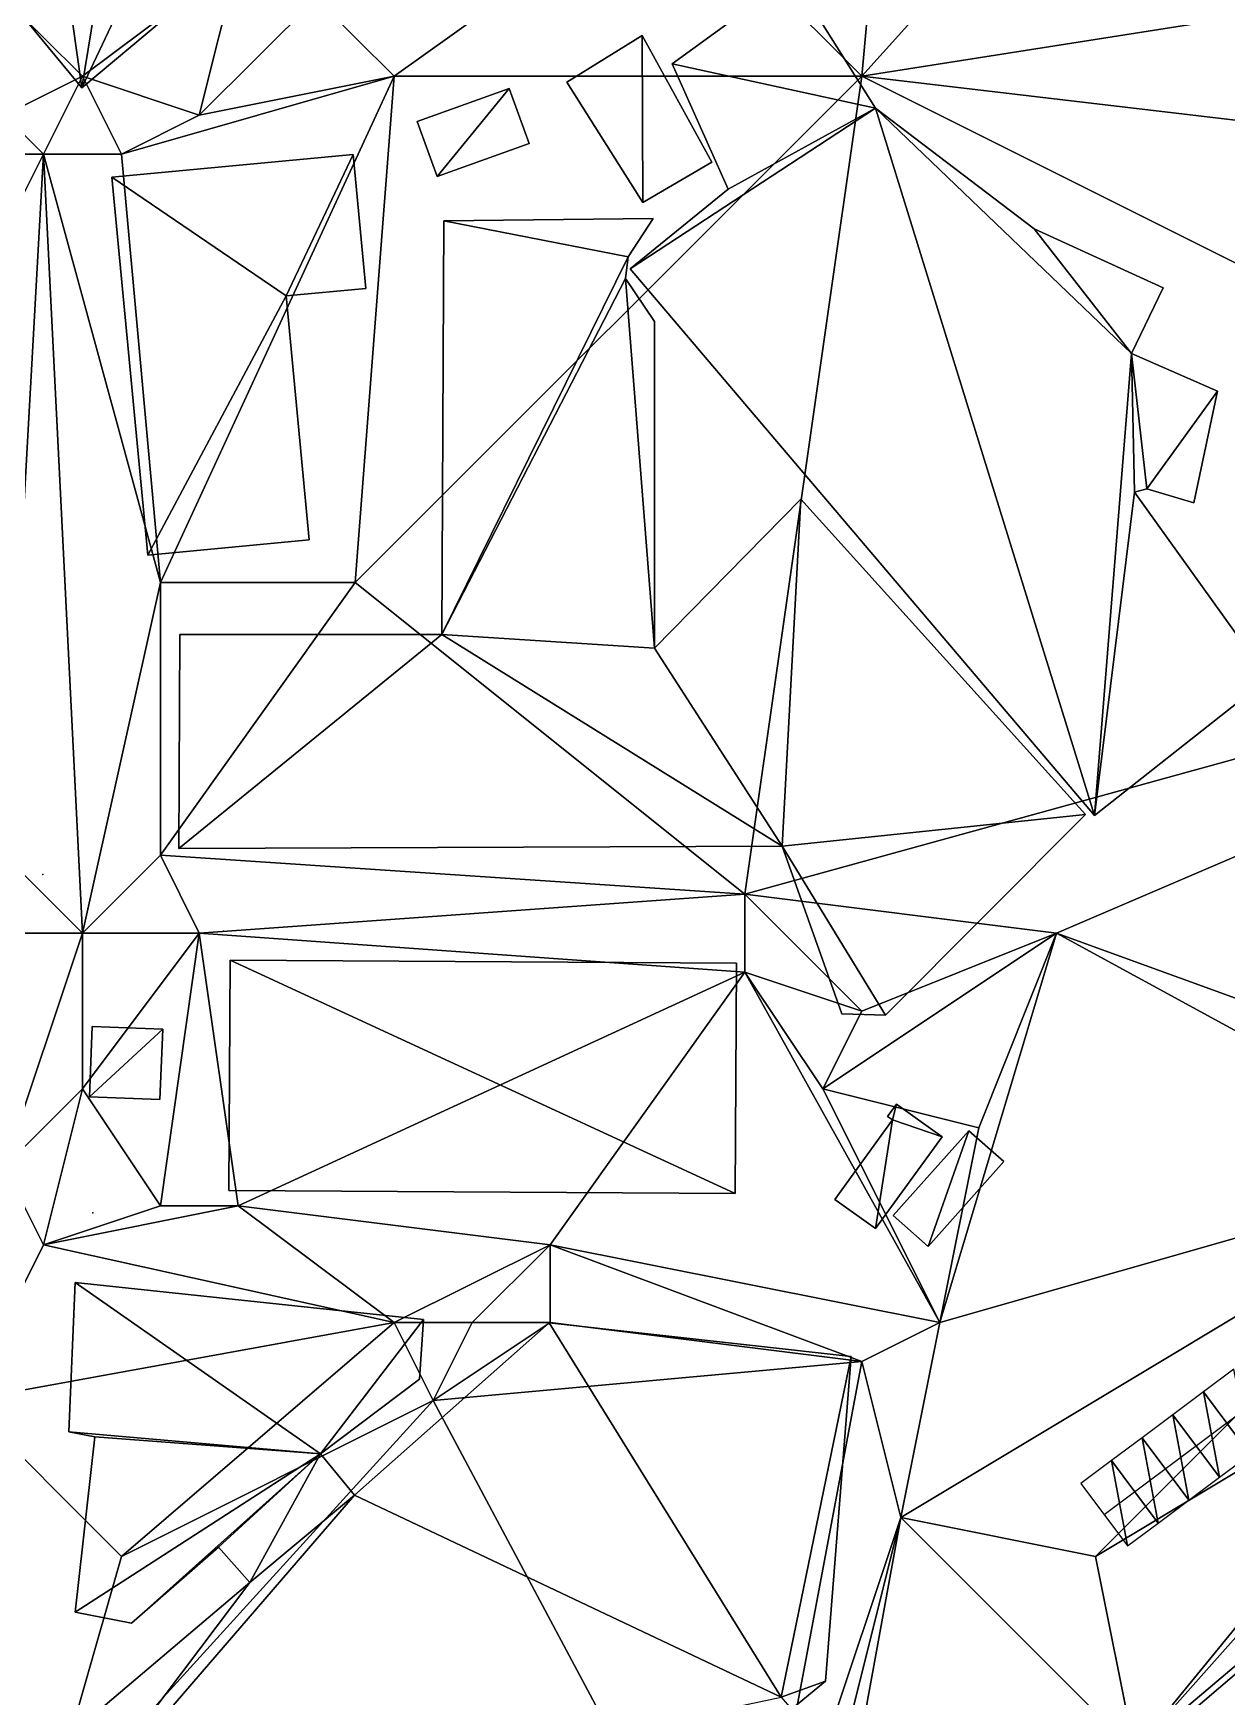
# Model space of a CAD drawing. Header units: metres. Extents: x -1103 to 901, y -902 to 905.
# Drawn here: x -570.5 to -509.3, y 724.8 to 810.2 of the extents above; entities that cross this region are included whole.
import ezdxf

# ---------------------------------------------------------------- set-up
doc = ezdxf.new("R2010")
doc.units = ezdxf.units.M
for name, color, linetype in [('OSM_BUILDING_FOOTPRINTS', 7, 'CONTINUOUS'), ('OSM_BUILDING_ROOFS', 1, 'CONTINUOUS'), ('OSM_BUILDING_WALLS', 8, 'CONTINUOUS'), ('OSM_ROAD_AXES', 2, 'CONTINUOUS'), ('OSM_ROAD_SURFACE', 9, 'CONTINUOUS'), ('OSM_TERRAIN', 3, 'CONTINUOUS'), ('OSM_TREES', 3, 'CONTINUOUS')]:
    doc.layers.add(name, color=color, linetype=linetype)

msp = doc.modelspace()

# ---------------------------------------------------------------- linework, layer by layer
at = {"layer": 'OSM_BUILDING_FOOTPRINTS'}
for points in [[(-598.502, 844.284, 8.596), (-570.58, 868.338, 8.596), (-559.272, 855.476, 8.596), (-573.144, 843.488, 8.596), (-563.903, 832.617, 8.596), (-550.407, 844.683, 8.596), (-539.739, 831.103, 8.596), (-568.037, 807.403, 8.596), (-598.502, 844.284, 8.596)], [(-531.548, 813.143, 6.995), (-527.304, 806.353, 6.995), (-519.157, 800.16, 6.995), (-512.535, 797.13, 6.995), (-514.16, 793.757, 6.995), (-509.75, 791.832, 6.995), (-510.966, 786.093, 6.995), (-513.375, 786.823, 6.995), (-514.006, 786.646, 6.995), (-507.141, 777.069, 6.995), (-516.061, 770.046, 6.995), (-539.883, 798.103, 6.995), (-534.853, 802.206, 6.995), (-537.727, 808.642, 6.995), (-531.548, 813.143, 6.995)], [(-543.133, 807.702, 7.05), (-539.275, 810.091, 7.05), (-535.704, 803.588, 7.05), (-539.242, 801.52, 7.05), (-543.133, 807.702, 7.05)], [(-550.826, 805.678, 7.104), (-546.095, 807.37, 7.104), (-545.067, 804.55, 7.104), (-549.798, 802.858, 7.104), (-550.826, 805.678, 7.104)], [(-556.353, 784.19, 7.336), (-564.643, 783.416, 7.336), (-566.49, 802.824, 7.336), (-554.098, 803.986, 7.336), (-553.446, 797.107, 7.336), (-557.547, 796.72, 7.336), (-556.353, 784.19, 7.336)], [(-549.455, 800.569, 7.003), (-538.7, 800.69, 7.003), (-539.982, 798.722, 7.003), (-540.126, 797.616, 7.003), (-538.645, 795.404, 7.003), (-538.645, 778.628, 7.003), (-531.128, 786.292, 7.003), (-516.515, 770.101, 7.003), (-526.784, 759.794, 7.003), (-529.027, 759.861, 7.003), (-532.078, 768.465, 7.003), (-563.051, 768.354, 7.003), (-562.996, 779.335, 7.003), (-549.555, 779.335, 7.003), (-549.455, 800.569, 7.003)], [(-560.487, 750.792, 7.729), (-560.409, 762.614, 7.729), (-534.422, 762.46, 7.729), (-534.499, 750.626, 7.729), (-560.487, 750.792, 7.729)], [(-567.495, 759.208, 8.252), (-563.88, 759.075, 8.252), (-564.024, 755.459, 8.252), (-567.628, 755.592, 8.252), (-567.495, 759.208, 8.252)], [(-529.381, 750.328, 7.767), (-526.43, 754.409, 7.767), (-526.684, 754.586, 7.767), (-526.22, 755.216, 7.767), (-523.876, 753.546, 7.767), (-527.292, 748.835, 7.767), (-529.381, 750.328, 7.767)], [(-526.397, 749.498, 7.822), (-522.506, 753.856, 7.822), (-520.704, 752.274, 7.822), (-524.595, 747.906, 7.822), (-526.397, 749.498, 7.822)], [(-531.426, 706.667, 8.583), (-481.308, 749.444, 8.583), (-463.909, 729.327, 8.583), (-514.115, 686.473, 8.583), (-516.801, 689.581, 8.583), (-517.918, 688.63, 8.583), (-531.105, 703.869, 8.583), (-529.9, 704.909, 8.583), (-531.426, 706.667, 8.583)]]:
    msp.add_polyline3d(points, close=True, dxfattribs=at)
msp.add_polyline3d([(-569.418, 722.16, 8.883), (-559.403, 730.665, 8.883), (-561.017, 732.478, 8.883), (-565.483, 728.563, 8.883), (-568.379, 729.138, 8.883), (-567.362, 738.14, 8.883), (-568.7, 738.395, 8.883), (-568.368, 746.059, 8.883), (-550.494, 744.157, 8.883), (-550.704, 741.093, 8.883), (-555.778, 737.267, 8.883), (-554.042, 735.144, 8.883), (-544.038, 743.991, 8.883), (-528.541, 742.255, 8.883), (-529.856, 725.589, 8.883), (-531.614, 724.162, 8.883)], dxfattribs=at)
at = {"layer": 'OSM_BUILDING_ROOFS'}
for points in [[(-573.144, 843.488, 45.796), (-598.502, 844.284, 45.796), (-568.037, 807.403, 45.796)], [(-568.037, 807.403, 45.796), (-539.739, 831.103, 45.796), (-550.407, 844.683, 45.796)], [(-568.037, 807.403, 45.796), (-550.407, 844.683, 45.796), (-563.903, 832.617, 45.796)], [(-568.037, 807.403, 45.796), (-563.903, 832.617, 45.796), (-573.144, 843.488, 45.796)], [(-527.304, 806.353, 40.995), (-531.548, 813.143, 40.995), (-537.727, 808.642, 40.995)], [(-539.275, 810.091, 17.05), (-543.133, 807.702, 17.05), (-539.242, 801.52, 17.05)], [(-539.275, 810.091, 17.05), (-539.242, 801.52, 17.05), (-535.704, 803.588, 17.05)], [(-527.304, 806.353, 40.995), (-537.727, 808.642, 40.995), (-534.853, 802.206, 40.995)], [(-546.095, 807.37, 17.104), (-550.826, 805.678, 17.104), (-549.798, 802.858, 17.104)], [(-546.095, 807.37, 17.104), (-549.798, 802.858, 17.104), (-545.067, 804.55, 17.104)], [(-527.304, 806.353, 40.995), (-534.853, 802.206, 40.995), (-539.883, 798.103, 40.995)], [(-527.304, 806.353, 40.995), (-539.883, 798.103, 40.995), (-516.061, 770.046, 40.995)], [(-514.16, 793.757, 40.995), (-519.157, 800.16, 40.995), (-527.304, 806.353, 40.995)], [(-514.16, 793.757, 40.995), (-527.304, 806.353, 40.995), (-516.061, 770.046, 40.995)], [(-557.547, 796.72, 12.536), (-554.098, 803.986, 12.536), (-566.49, 802.824, 12.536)], [(-557.547, 796.72, 12.536), (-553.446, 797.107, 12.536), (-554.098, 803.986, 12.536)], [(-557.547, 796.72, 12.536), (-566.49, 802.824, 12.536), (-564.643, 783.416, 12.536)], [(-539.982, 798.722, 12.203), (-549.455, 800.569, 12.203), (-549.555, 779.335, 12.203)], [(-539.982, 798.722, 12.203), (-538.7, 800.69, 12.203), (-549.455, 800.569, 12.203)], [(-514.16, 793.757, 40.995), (-512.535, 797.13, 40.995), (-519.157, 800.16, 40.995)], [(-549.555, 779.335, 12.203), (-540.126, 797.616, 12.203), (-539.982, 798.722, 12.203)], [(-549.555, 779.335, 12.203), (-538.645, 778.628, 12.203), (-540.126, 797.616, 12.203)], [(-538.645, 778.628, 12.203), (-538.645, 795.404, 12.203), (-540.126, 797.616, 12.203)], [(-564.643, 783.416, 12.536), (-556.353, 784.19, 12.536), (-557.547, 796.72, 12.536)], [(-514.16, 793.757, 40.995), (-516.061, 770.046, 40.995), (-514.006, 786.646, 40.995)], [(-513.375, 786.823, 40.995), (-509.75, 791.832, 40.995), (-514.16, 793.757, 40.995)], [(-514.16, 793.757, 40.995), (-514.006, 786.646, 40.995), (-513.375, 786.823, 40.995)], [(-513.375, 786.823, 40.995), (-510.966, 786.093, 40.995), (-509.75, 791.832, 40.995)], [(-532.078, 768.465, 12.203), (-531.128, 786.292, 12.203), (-538.645, 778.628, 12.203)], [(-532.078, 768.465, 12.203), (-516.515, 770.101, 12.203), (-531.128, 786.292, 12.203)], [(-516.061, 770.046, 40.995), (-507.141, 777.069, 40.995), (-514.006, 786.646, 40.995)], [(-549.555, 779.335, 12.203), (-562.996, 779.335, 12.203), (-563.051, 768.354, 12.203)], [(-549.555, 779.335, 12.203), (-563.051, 768.354, 12.203), (-532.078, 768.465, 12.203)], [(-549.555, 779.335, 12.203), (-532.078, 768.465, 12.203), (-538.645, 778.628, 12.203)], [(-532.078, 768.465, 12.203), (-526.784, 759.794, 12.203), (-516.515, 770.101, 12.203)], [(-532.078, 768.465, 12.203), (-529.027, 759.861, 12.203), (-526.784, 759.794, 12.203)], [(-560.409, 762.614, 12.929), (-560.487, 750.792, 12.929), (-534.499, 750.626, 12.929)], [(-560.409, 762.614, 12.929), (-534.499, 750.626, 12.929), (-534.422, 762.46, 12.929)], [(-563.88, 759.075, 13.452), (-567.495, 759.208, 13.452), (-567.628, 755.592, 13.452)], [(-563.88, 759.075, 13.452), (-567.628, 755.592, 13.452), (-564.024, 755.459, 13.452)], [(-526.43, 754.409, 17.767), (-526.22, 755.216, 17.767), (-526.684, 754.586, 17.767)], [(-526.43, 754.409, 17.767), (-523.876, 753.546, 17.767), (-526.22, 755.216, 17.767)], [(-526.43, 754.409, 17.767), (-529.381, 750.328, 17.767), (-527.292, 748.835, 17.767)], [(-526.43, 754.409, 17.767), (-527.292, 748.835, 17.767), (-523.876, 753.546, 17.767)], [(-522.506, 753.856, 17.822), (-526.397, 749.498, 17.822), (-524.595, 747.906, 17.822)], [(-522.506, 753.856, 17.822), (-524.595, 747.906, 17.822), (-520.704, 752.274, 17.822)], [(-481.308, 749.444, 36.183), (-531.426, 706.667, 36.183), (-529.9, 704.909, 36.183)], [(-529.9, 704.909, 36.183), (-463.909, 729.327, 36.183), (-481.308, 749.444, 36.183)], [(-555.778, 737.267, 20.483), (-568.368, 746.059, 20.483), (-568.7, 738.395, 20.483)], [(-555.778, 737.267, 20.483), (-550.494, 744.157, 20.483), (-568.368, 746.059, 20.483)], [(-555.778, 737.267, 20.483), (-550.704, 741.093, 20.483), (-550.494, 744.157, 20.483)], [(-532.144, 724.77, 20.483), (-544.038, 743.991, 20.483), (-554.042, 735.144, 20.483)], [(-532.144, 724.77, 20.483), (-528.541, 742.255, 20.483), (-544.038, 743.991, 20.483)], [(-532.144, 724.77, 20.483), (-529.856, 725.589, 20.483), (-528.541, 742.255, 20.483)], [(-555.778, 737.267, 20.483), (-568.7, 738.395, 20.483), (-567.362, 738.14, 20.483)], [(-555.778, 737.267, 20.483), (-567.362, 738.14, 20.483), (-568.379, 729.138, 20.483)], [(-555.778, 737.267, 20.483), (-568.379, 729.138, 20.483), (-565.483, 728.563, 20.483)], [(-555.778, 737.267, 20.483), (-565.483, 728.563, 20.483), (-561.017, 732.478, 20.483)], [(-555.778, 737.267, 20.483), (-561.017, 732.478, 20.483), (-559.403, 730.665, 20.483)], [(-554.042, 735.144, 20.483), (-555.778, 737.267, 20.483), (-559.403, 730.665, 20.483)], [(-569.871, 716.752, 20.483), (-532.144, 724.77, 20.483), (-554.042, 735.144, 20.483)], [(-554.042, 735.144, 20.483), (-559.403, 730.665, 20.483), (-569.871, 716.752, 20.483)], [(-559.403, 730.665, 20.483), (-569.418, 722.16, 20.483), (-569.871, 716.752, 20.483)], [(-529.9, 704.909, 36.183), (-514.115, 686.473, 36.183), (-463.909, 729.327, 36.183)], [(-532.144, 724.77, 20.483), (-531.614, 724.162, 20.483), (-529.856, 725.589, 20.483)]]:
    msp.add_3dface(points, dxfattribs=at)
at = {"layer": 'OSM_BUILDING_WALLS'}
for points in [[(-598.502, 844.284, 8.596), (-568.037, 807.403, 8.596), (-568.037, 807.403, 45.796)], [(-598.502, 844.284, 8.596), (-568.037, 807.403, 45.796), (-598.502, 844.284, 45.796)], [(-568.037, 807.403, 8.596), (-539.739, 831.103, 8.596), (-539.739, 831.103, 45.796)], [(-568.037, 807.403, 8.596), (-539.739, 831.103, 45.796), (-568.037, 807.403, 45.796)], [(-531.548, 813.143, 6.995), (-537.727, 808.642, 6.995), (-537.727, 808.642, 40.995)], [(-531.548, 813.143, 6.995), (-537.727, 808.642, 40.995), (-531.548, 813.143, 40.995)], [(-527.304, 806.353, 6.995), (-531.548, 813.143, 6.995), (-531.548, 813.143, 40.995)], [(-527.304, 806.353, 6.995), (-531.548, 813.143, 40.995), (-527.304, 806.353, 40.995)], [(-539.275, 810.091, 7.05), (-543.133, 807.702, 7.05), (-543.133, 807.702, 17.05)], [(-539.275, 810.091, 7.05), (-543.133, 807.702, 17.05), (-539.275, 810.091, 17.05)], [(-535.704, 803.588, 7.05), (-539.275, 810.091, 7.05), (-539.275, 810.091, 17.05)], [(-535.704, 803.588, 7.05), (-539.275, 810.091, 17.05), (-535.704, 803.588, 17.05)], [(-537.727, 808.642, 6.995), (-534.853, 802.206, 6.995), (-534.853, 802.206, 40.995)], [(-537.727, 808.642, 6.995), (-534.853, 802.206, 40.995), (-537.727, 808.642, 40.995)], [(-546.095, 807.37, 7.104), (-550.826, 805.678, 7.104), (-550.826, 805.678, 17.104)], [(-546.095, 807.37, 7.104), (-550.826, 805.678, 17.104), (-546.095, 807.37, 17.104)], [(-545.067, 804.55, 7.104), (-546.095, 807.37, 7.104), (-546.095, 807.37, 17.104)], [(-545.067, 804.55, 7.104), (-546.095, 807.37, 17.104), (-545.067, 804.55, 17.104)], [(-543.133, 807.702, 7.05), (-539.242, 801.52, 7.05), (-539.242, 801.52, 17.05)], [(-543.133, 807.702, 7.05), (-539.242, 801.52, 17.05), (-543.133, 807.702, 17.05)], [(-519.157, 800.16, 6.995), (-527.304, 806.353, 6.995), (-527.304, 806.353, 40.995)], [(-519.157, 800.16, 6.995), (-527.304, 806.353, 40.995), (-519.157, 800.16, 40.995)], [(-550.826, 805.678, 7.104), (-549.798, 802.858, 7.104), (-549.798, 802.858, 17.104)], [(-550.826, 805.678, 7.104), (-549.798, 802.858, 17.104), (-550.826, 805.678, 17.104)], [(-554.098, 803.986, 7.336), (-566.49, 802.824, 7.336), (-566.49, 802.824, 12.536)], [(-554.098, 803.986, 7.336), (-566.49, 802.824, 12.536), (-554.098, 803.986, 12.536)], [(-553.446, 797.107, 7.336), (-554.098, 803.986, 7.336), (-554.098, 803.986, 12.536)], [(-553.446, 797.107, 7.336), (-554.098, 803.986, 12.536), (-553.446, 797.107, 12.536)], [(-549.798, 802.858, 7.104), (-545.067, 804.55, 7.104), (-545.067, 804.55, 17.104)], [(-549.798, 802.858, 7.104), (-545.067, 804.55, 17.104), (-549.798, 802.858, 17.104)], [(-539.242, 801.52, 7.05), (-535.704, 803.588, 7.05), (-535.704, 803.588, 17.05)], [(-539.242, 801.52, 7.05), (-535.704, 803.588, 17.05), (-539.242, 801.52, 17.05)], [(-566.49, 802.824, 7.336), (-564.643, 783.416, 7.336), (-564.643, 783.416, 12.536)], [(-566.49, 802.824, 7.336), (-564.643, 783.416, 12.536), (-566.49, 802.824, 12.536)], [(-534.853, 802.206, 6.995), (-539.883, 798.103, 6.995), (-539.883, 798.103, 40.995)], [(-534.853, 802.206, 6.995), (-539.883, 798.103, 40.995), (-534.853, 802.206, 40.995)], [(-549.455, 800.569, 7.003), (-549.555, 779.335, 7.003), (-549.555, 779.335, 12.203)], [(-549.455, 800.569, 7.003), (-549.555, 779.335, 12.203), (-549.455, 800.569, 12.203)], [(-538.7, 800.69, 7.003), (-549.455, 800.569, 7.003), (-549.455, 800.569, 12.203)], [(-538.7, 800.69, 7.003), (-549.455, 800.569, 12.203), (-538.7, 800.69, 12.203)], [(-539.982, 798.722, 7.003), (-538.7, 800.69, 7.003), (-538.7, 800.69, 12.203)], [(-539.982, 798.722, 7.003), (-538.7, 800.69, 12.203), (-539.982, 798.722, 12.203)], [(-512.535, 797.13, 6.995), (-519.157, 800.16, 6.995), (-519.157, 800.16, 40.995)], [(-512.535, 797.13, 6.995), (-519.157, 800.16, 40.995), (-512.535, 797.13, 40.995)], [(-540.126, 797.616, 7.003), (-539.982, 798.722, 7.003), (-539.982, 798.722, 12.203)], [(-540.126, 797.616, 7.003), (-539.982, 798.722, 12.203), (-540.126, 797.616, 12.203)], [(-539.883, 798.103, 6.995), (-516.061, 770.046, 6.995), (-516.061, 770.046, 40.995)], [(-539.883, 798.103, 6.995), (-516.061, 770.046, 40.995), (-539.883, 798.103, 40.995)], [(-557.547, 796.72, 7.336), (-553.446, 797.107, 7.336), (-553.446, 797.107, 12.536)], [(-557.547, 796.72, 7.336), (-553.446, 797.107, 12.536), (-557.547, 796.72, 12.536)], [(-538.645, 795.404, 7.003), (-540.126, 797.616, 7.003), (-540.126, 797.616, 12.203)], [(-538.645, 795.404, 7.003), (-540.126, 797.616, 12.203), (-538.645, 795.404, 12.203)], [(-514.16, 793.757, 6.995), (-512.535, 797.13, 6.995), (-512.535, 797.13, 40.995)], [(-514.16, 793.757, 6.995), (-512.535, 797.13, 40.995), (-514.16, 793.757, 40.995)], [(-556.353, 784.19, 7.336), (-557.547, 796.72, 7.336), (-557.547, 796.72, 12.536)], [(-556.353, 784.19, 7.336), (-557.547, 796.72, 12.536), (-556.353, 784.19, 12.536)], [(-538.645, 778.628, 7.003), (-538.645, 795.404, 7.003), (-538.645, 795.404, 12.203)], [(-538.645, 778.628, 7.003), (-538.645, 795.404, 12.203), (-538.645, 778.628, 12.203)], [(-509.75, 791.832, 6.995), (-514.16, 793.757, 6.995), (-514.16, 793.757, 40.995)], [(-509.75, 791.832, 6.995), (-514.16, 793.757, 40.995), (-509.75, 791.832, 40.995)], [(-510.966, 786.093, 6.995), (-509.75, 791.832, 6.995), (-509.75, 791.832, 40.995)], [(-510.966, 786.093, 6.995), (-509.75, 791.832, 40.995), (-510.966, 786.093, 40.995)], [(-514.006, 786.646, 6.995), (-513.375, 786.823, 6.995), (-513.375, 786.823, 40.995)], [(-514.006, 786.646, 6.995), (-513.375, 786.823, 40.995), (-514.006, 786.646, 40.995)], [(-513.375, 786.823, 6.995), (-510.966, 786.093, 6.995), (-510.966, 786.093, 40.995)], [(-513.375, 786.823, 6.995), (-510.966, 786.093, 40.995), (-513.375, 786.823, 40.995)], [(-531.128, 786.292, 7.003), (-538.645, 778.628, 7.003), (-538.645, 778.628, 12.203)], [(-531.128, 786.292, 7.003), (-538.645, 778.628, 12.203), (-531.128, 786.292, 12.203)], [(-516.515, 770.101, 7.003), (-531.128, 786.292, 7.003), (-531.128, 786.292, 12.203)], [(-516.515, 770.101, 7.003), (-531.128, 786.292, 12.203), (-516.515, 770.101, 12.203)], [(-507.141, 777.069, 6.995), (-514.006, 786.646, 6.995), (-514.006, 786.646, 40.995)], [(-507.141, 777.069, 6.995), (-514.006, 786.646, 40.995), (-507.141, 777.069, 40.995)], [(-564.643, 783.416, 7.336), (-556.353, 784.19, 7.336), (-556.353, 784.19, 12.536)], [(-564.643, 783.416, 7.336), (-556.353, 784.19, 12.536), (-564.643, 783.416, 12.536)], [(-562.996, 779.335, 7.003), (-563.051, 768.354, 7.003), (-563.051, 768.354, 12.203)], [(-562.996, 779.335, 7.003), (-563.051, 768.354, 12.203), (-562.996, 779.335, 12.203)], [(-549.555, 779.335, 7.003), (-562.996, 779.335, 7.003), (-562.996, 779.335, 12.203)], [(-549.555, 779.335, 7.003), (-562.996, 779.335, 12.203), (-549.555, 779.335, 12.203)], [(-516.061, 770.046, 6.995), (-507.141, 777.069, 6.995), (-507.141, 777.069, 40.995)], [(-516.061, 770.046, 6.995), (-507.141, 777.069, 40.995), (-516.061, 770.046, 40.995)], [(-526.784, 759.794, 7.003), (-516.515, 770.101, 7.003), (-516.515, 770.101, 12.203)], [(-526.784, 759.794, 7.003), (-516.515, 770.101, 12.203), (-526.784, 759.794, 12.203)], [(-563.051, 768.354, 7.003), (-532.078, 768.465, 7.003), (-532.078, 768.465, 12.203)], [(-563.051, 768.354, 7.003), (-532.078, 768.465, 12.203), (-563.051, 768.354, 12.203)], [(-532.078, 768.465, 7.003), (-529.027, 759.861, 7.003), (-529.027, 759.861, 12.203)], [(-532.078, 768.465, 7.003), (-529.027, 759.861, 12.203), (-532.078, 768.465, 12.203)], [(-560.409, 762.614, 7.729), (-560.487, 750.792, 7.729), (-560.487, 750.792, 12.929)], [(-560.409, 762.614, 7.729), (-560.487, 750.792, 12.929), (-560.409, 762.614, 12.929)], [(-534.422, 762.46, 7.729), (-560.409, 762.614, 7.729), (-560.409, 762.614, 12.929)], [(-534.422, 762.46, 7.729), (-560.409, 762.614, 12.929), (-534.422, 762.46, 12.929)], [(-534.499, 750.626, 7.729), (-534.422, 762.46, 7.729), (-534.422, 762.46, 12.929)], [(-534.499, 750.626, 7.729), (-534.422, 762.46, 12.929), (-534.499, 750.626, 12.929)], [(-529.027, 759.861, 7.003), (-526.784, 759.794, 7.003), (-526.784, 759.794, 12.203)], [(-529.027, 759.861, 7.003), (-526.784, 759.794, 12.203), (-529.027, 759.861, 12.203)], [(-567.495, 759.208, 8.252), (-567.628, 755.592, 8.252), (-567.628, 755.592, 13.452)], [(-567.495, 759.208, 8.252), (-567.628, 755.592, 13.452), (-567.495, 759.208, 13.452)], [(-563.88, 759.075, 8.252), (-567.495, 759.208, 8.252), (-567.495, 759.208, 13.452)], [(-563.88, 759.075, 8.252), (-567.495, 759.208, 13.452), (-563.88, 759.075, 13.452)], [(-564.024, 755.459, 8.252), (-563.88, 759.075, 8.252), (-563.88, 759.075, 13.452)], [(-564.024, 755.459, 8.252), (-563.88, 759.075, 13.452), (-564.024, 755.459, 13.452)], [(-567.628, 755.592, 8.252), (-564.024, 755.459, 8.252), (-564.024, 755.459, 13.452)], [(-567.628, 755.592, 8.252), (-564.024, 755.459, 13.452), (-567.628, 755.592, 13.452)], [(-526.22, 755.216, 7.767), (-526.684, 754.586, 7.767), (-526.684, 754.586, 17.767)], [(-526.22, 755.216, 7.767), (-526.684, 754.586, 17.767), (-526.22, 755.216, 17.767)], [(-523.876, 753.546, 7.767), (-526.22, 755.216, 7.767), (-526.22, 755.216, 17.767)], [(-523.876, 753.546, 7.767), (-526.22, 755.216, 17.767), (-523.876, 753.546, 17.767)], [(-526.43, 754.409, 7.767), (-529.381, 750.328, 7.767), (-529.381, 750.328, 17.767)], [(-526.43, 754.409, 7.767), (-529.381, 750.328, 17.767), (-526.43, 754.409, 17.767)], [(-526.684, 754.586, 7.767), (-526.43, 754.409, 7.767), (-526.43, 754.409, 17.767)], [(-526.684, 754.586, 7.767), (-526.43, 754.409, 17.767), (-526.684, 754.586, 17.767)], [(-527.292, 748.835, 7.767), (-523.876, 753.546, 7.767), (-523.876, 753.546, 17.767)], [(-527.292, 748.835, 7.767), (-523.876, 753.546, 17.767), (-527.292, 748.835, 17.767)], [(-522.506, 753.856, 7.822), (-526.397, 749.498, 7.822), (-526.397, 749.498, 17.822)], [(-522.506, 753.856, 7.822), (-526.397, 749.498, 17.822), (-522.506, 753.856, 17.822)], [(-520.704, 752.274, 7.822), (-522.506, 753.856, 7.822), (-522.506, 753.856, 17.822)], [(-520.704, 752.274, 7.822), (-522.506, 753.856, 17.822), (-520.704, 752.274, 17.822)], [(-524.595, 747.906, 7.822), (-520.704, 752.274, 7.822), (-520.704, 752.274, 17.822)], [(-524.595, 747.906, 7.822), (-520.704, 752.274, 17.822), (-524.595, 747.906, 17.822)], [(-560.487, 750.792, 7.729), (-534.499, 750.626, 7.729), (-534.499, 750.626, 12.929)], [(-560.487, 750.792, 7.729), (-534.499, 750.626, 12.929), (-560.487, 750.792, 12.929)], [(-529.381, 750.328, 7.767), (-527.292, 748.835, 7.767), (-527.292, 748.835, 17.767)], [(-529.381, 750.328, 7.767), (-527.292, 748.835, 17.767), (-529.381, 750.328, 17.767)], [(-481.308, 749.444, 8.583), (-531.426, 706.667, 8.583), (-531.426, 706.667, 36.183)], [(-481.308, 749.444, 8.583), (-531.426, 706.667, 36.183), (-481.308, 749.444, 36.183)], [(-526.397, 749.498, 7.822), (-524.595, 747.906, 7.822), (-524.595, 747.906, 17.822)], [(-526.397, 749.498, 7.822), (-524.595, 747.906, 17.822), (-526.397, 749.498, 17.822)], [(-568.368, 746.059, 8.883), (-568.7, 738.395, 8.883), (-568.7, 738.395, 20.483)], [(-568.368, 746.059, 8.883), (-568.7, 738.395, 20.483), (-568.368, 746.059, 20.483)], [(-550.494, 744.157, 8.883), (-568.368, 746.059, 8.883), (-568.368, 746.059, 20.483)], [(-550.494, 744.157, 8.883), (-568.368, 746.059, 20.483), (-550.494, 744.157, 20.483)], [(-544.038, 743.991, 8.883), (-554.042, 735.144, 8.883), (-554.042, 735.144, 20.483)], [(-544.038, 743.991, 8.883), (-554.042, 735.144, 20.483), (-544.038, 743.991, 20.483)], [(-550.704, 741.093, 8.883), (-550.494, 744.157, 8.883), (-550.494, 744.157, 20.483)], [(-550.704, 741.093, 8.883), (-550.494, 744.157, 20.483), (-550.704, 741.093, 20.483)], [(-528.541, 742.255, 8.883), (-544.038, 743.991, 8.883), (-544.038, 743.991, 20.483)], [(-528.541, 742.255, 8.883), (-544.038, 743.991, 20.483), (-528.541, 742.255, 20.483)], [(-529.856, 725.589, 8.883), (-528.541, 742.255, 8.883), (-528.541, 742.255, 20.483)], [(-529.856, 725.589, 8.883), (-528.541, 742.255, 20.483), (-529.856, 725.589, 20.483)], [(-555.778, 737.267, 8.883), (-550.704, 741.093, 8.883), (-550.704, 741.093, 20.483)], [(-555.778, 737.267, 8.883), (-550.704, 741.093, 20.483), (-555.778, 737.267, 20.483)], [(-568.7, 738.395, 8.883), (-567.362, 738.14, 8.883), (-567.362, 738.14, 20.483)], [(-568.7, 738.395, 8.883), (-567.362, 738.14, 20.483), (-568.7, 738.395, 20.483)], [(-567.362, 738.14, 8.883), (-568.379, 729.138, 8.883), (-568.379, 729.138, 20.483)], [(-567.362, 738.14, 8.883), (-568.379, 729.138, 20.483), (-567.362, 738.14, 20.483)], [(-554.042, 735.144, 8.883), (-555.778, 737.267, 8.883), (-555.778, 737.267, 20.483)], [(-554.042, 735.144, 8.883), (-555.778, 737.267, 20.483), (-554.042, 735.144, 20.483)], [(-565.483, 728.563, 8.883), (-561.017, 732.478, 8.883), (-561.017, 732.478, 20.483)], [(-565.483, 728.563, 8.883), (-561.017, 732.478, 20.483), (-565.483, 728.563, 20.483)], [(-561.017, 732.478, 8.883), (-559.403, 730.665, 8.883), (-559.403, 730.665, 20.483)], [(-561.017, 732.478, 8.883), (-559.403, 730.665, 20.483), (-561.017, 732.478, 20.483)], [(-559.403, 730.665, 8.883), (-569.418, 722.16, 8.883), (-569.418, 722.16, 20.483)], [(-559.403, 730.665, 8.883), (-569.418, 722.16, 20.483), (-559.403, 730.665, 20.483)], [(-568.379, 729.138, 8.883), (-565.483, 728.563, 8.883), (-565.483, 728.563, 20.483)], [(-568.379, 729.138, 8.883), (-565.483, 728.563, 20.483), (-568.379, 729.138, 20.483)], [(-514.115, 686.473, 8.583), (-463.909, 729.327, 8.583), (-463.909, 729.327, 36.183)], [(-514.115, 686.473, 8.583), (-463.909, 729.327, 36.183), (-514.115, 686.473, 36.183)], [(-531.614, 724.162, 8.883), (-529.856, 725.589, 8.883), (-529.856, 725.589, 20.483)], [(-531.614, 724.162, 8.883), (-529.856, 725.589, 20.483), (-531.614, 724.162, 20.483)]]:
    msp.add_3dface(points, dxfattribs=at)
at = {"layer": 'OSM_ROAD_AXES'}
msp.add_polyline3d([(-462.096, 775.255, 8.452), (-469.602, 768.974, 8.876), (-479.429, 761.166, 9.446), (-515.553, 734.138, 10.601)], dxfattribs=at)
at = {"layer": 'OSM_ROAD_SURFACE'}
for points in [[(-508.898, 741.615, 10.375), (-510.468, 740.44, 10.428), (-508.072, 737.237, 10.486)], [(-510.468, 740.44, 10.428), (-512.039, 739.264, 10.481), (-509.643, 736.062, 10.534)], [(-510.468, 740.44, 10.428), (-509.643, 736.062, 10.534), (-508.072, 737.237, 10.486)], [(-512.039, 739.264, 10.481), (-513.61, 738.089, 10.534), (-511.213, 734.887, 10.581)], [(-512.039, 739.264, 10.481), (-511.213, 734.887, 10.581), (-509.643, 736.062, 10.534)], [(-513.61, 738.089, 10.534), (-515.18, 736.914, 10.587), (-512.784, 733.711, 10.638)], [(-513.61, 738.089, 10.534), (-512.784, 733.711, 10.638), (-511.213, 734.887, 10.581)], [(-515.18, 736.914, 10.587), (-516.751, 735.739, 10.64), (-514.354, 732.536, 10.695)], [(-515.18, 736.914, 10.587), (-514.354, 732.536, 10.695), (-512.784, 733.711, 10.638)]]:
    msp.add_3dface(points, dxfattribs=at)
at = {"layer": 'OSM_TERRAIN'}
for points in [[(-528, 808, 8.998), (-526, 830, 8.68), (-538, 818, 9.293)], [(-528, 808, 8.998), (-510, 828, 7.937), (-526, 830, 8.68)], [(-528, 808, 8.998), (-490, 814, 8.468), (-510, 828, 7.937)], [(-552, 808, 9.194), (-538, 818, 9.293), (-556, 812, 9.56)], [(-552, 808, 9.194), (-528, 808, 8.998), (-538, 818, 9.293)], [(-568, 808, 10.847), (-560, 814, 10.818), (-572, 812, 10.889)], [(-568, 808, 10.847), (-562, 806, 9.561), (-560, 814, 10.818)], [(-562, 806, 9.561), (-556, 812, 9.56), (-560, 814, 10.818)], [(-528, 808, 8.998), (-494, 804, 8.927), (-490, 814, 8.468)], [(-572, 806, 10.29), (-568, 808, 10.847), (-572, 812, 10.889)], [(-562, 806, 9.561), (-552, 808, 9.194), (-556, 812, 9.56)], [(-570, 804, 9.95), (-568, 808, 10.847), (-572, 806, 10.29)], [(-570, 804, 9.95), (-566, 804, 9.514), (-568, 808, 10.847)], [(-566, 804, 9.514), (-562, 806, 9.561), (-568, 808, 10.847)], [(-564, 782, 9.436), (-552, 808, 9.194), (-566, 804, 9.514)], [(-566, 804, 9.514), (-552, 808, 9.194), (-562, 806, 9.561)], [(-554, 782, 9.181), (-552, 808, 9.194), (-564, 782, 9.436)], [(-554, 782, 9.181), (-534, 766, 9.114), (-528, 808, 8.998)], [(-554, 782, 9.181), (-528, 808, 8.998), (-552, 808, 9.194)], [(-534, 766, 9.114), (-476, 782, 9), (-528, 808, 8.998)], [(-476, 782, 9), (-494, 804, 8.927), (-528, 808, 8.998)], [(-572, 804, 10.328), (-570, 804, 9.95), (-572, 806, 10.29)], [(-568, 764, 10.066), (-570, 804, 9.95), (-572, 768, 10.393)], [(-572, 768, 10.393), (-570, 804, 9.95), (-572, 800, 10.031)], [(-572, 800, 10.031), (-570, 804, 9.95), (-572, 804, 10.328)], [(-568, 764, 10.066), (-564, 782, 9.436), (-570, 804, 9.95)], [(-564, 782, 9.436), (-566, 804, 9.514), (-570, 804, 9.95)], [(-568, 764, 10.066), (-564, 768, 9.209), (-564, 782, 9.436)], [(-564, 768, 9.209), (-534, 766, 9.114), (-554, 782, 9.181)], [(-564, 768, 9.209), (-554, 782, 9.181), (-564, 782, 9.436)], [(-518, 764, 9.128), (-476, 782, 9), (-534, 766, 9.114)], [(-518, 764, 9.128), (-496, 756, 9.091), (-476, 782, 9)], [(-572, 764, 11.109), (-568, 764, 10.066), (-572, 768, 10.393)], [(-562, 764, 9.798), (-564, 768, 9.209), (-568, 764, 10.066)], [(-562, 764, 9.798), (-534, 766, 9.114), (-564, 768, 9.209)], [(-534, 762, 9.783), (-534, 766, 9.114), (-562, 764, 9.798)], [(-534, 762, 9.783), (-528, 760, 9.031), (-534, 766, 9.114)], [(-528, 760, 9.031), (-518, 764, 9.128), (-534, 766, 9.114)], [(-572, 752, 11.313), (-568, 764, 10.066), (-572, 764, 11.109)], [(-572, 752, 11.313), (-568, 756, 10.311), (-568, 764, 10.066)], [(-568, 756, 10.311), (-564, 750, 10.51), (-562, 764, 9.798)], [(-568, 756, 10.311), (-562, 764, 9.798), (-568, 764, 10.066)], [(-564, 750, 10.51), (-560, 750, 9.954), (-562, 764, 9.798)], [(-562, 764, 9.798), (-560, 750, 9.954), (-534, 762, 9.783)], [(-522, 754, 9.847), (-518, 764, 9.128), (-530, 756, 9.595)], [(-530, 756, 9.595), (-518, 764, 9.128), (-528, 760, 9.031)], [(-524, 744, 10.208), (-518, 764, 9.128), (-522, 754, 9.847)], [(-524, 744, 10.208), (-496, 752, 9.875), (-518, 764, 9.128)], [(-518, 764, 9.128), (-496, 752, 9.875), (-496, 756, 9.091)], [(-544, 748, 9.923), (-534, 762, 9.783), (-560, 750, 9.954)], [(-544, 748, 9.923), (-524, 744, 10.208), (-534, 762, 9.783)], [(-524, 744, 10.208), (-530, 756, 9.595), (-534, 762, 9.783)], [(-530, 756, 9.595), (-528, 760, 9.031), (-534, 762, 9.783)], [(-570, 748, 10.98), (-568, 756, 10.311), (-572, 752, 11.313)], [(-570, 748, 10.98), (-564, 750, 10.51), (-568, 756, 10.311)], [(-524, 744, 10.208), (-522, 754, 9.847), (-530, 756, 9.595)], [(-572, 752, 11.313), (-574, 740, 11.449), (-570, 748, 10.98)], [(-526, 734, 10.794), (-516, 732, 10.653), (-496, 752, 9.875)], [(-526, 734, 10.794), (-496, 752, 9.875), (-524, 744, 10.208)], [(-516, 732, 10.653), (-496, 744, 10.148), (-496, 752, 9.875)], [(-570, 748, 10.98), (-560, 750, 9.954), (-564, 750, 10.51)], [(-570, 748, 10.98), (-552, 744, 11.006), (-560, 750, 9.954)], [(-552, 744, 11.006), (-544, 748, 9.923), (-560, 750, 9.954)], [(-574, 740, 11.449), (-552, 744, 11.006), (-570, 748, 10.98)], [(-552, 744, 11.006), (-548, 744, 10.406), (-544, 748, 9.923)], [(-548, 744, 10.406), (-544, 744, 11.003), (-544, 748, 9.923)], [(-528, 742, 10.91), (-524, 744, 10.208), (-544, 748, 9.923)], [(-544, 744, 11.003), (-528, 742, 10.91), (-544, 748, 9.923)], [(-566, 732, 11.006), (-552, 744, 11.006), (-574, 740, 11.449)], [(-566, 732, 11.006), (-550, 740, 10.781), (-552, 744, 11.006)], [(-550, 740, 10.781), (-548, 744, 10.406), (-552, 744, 11.006)], [(-544, 744, 11.003), (-548, 744, 10.406), (-550, 740, 10.781)], [(-544, 744, 11.003), (-550, 740, 10.781), (-528, 742, 10.91)], [(-526, 734, 10.794), (-524, 744, 10.208), (-528, 742, 10.91)], [(-516, 732, 10.653), (-514, 722, 11.443), (-496, 744, 10.148)], [(-514, 722, 11.443), (-498, 740, 10.513), (-496, 744, 10.148)], [(-514, 722, 11.443), (-488, 744, 11.383), (-498, 740, 10.513)], [(-514, 722, 11.443), (-470, 736, 11.45), (-488, 744, 11.383)], [(-550, 740, 10.781), (-534, 710, 11.06), (-528, 742, 10.91)], [(-534, 710, 11.06), (-526, 734, 10.794), (-528, 742, 10.91)], [(-588, 716, 11.725), (-570, 718, 11.013), (-592, 740, 12.237)], [(-570, 718, 11.013), (-574, 740, 11.449), (-592, 740, 12.237)], [(-574, 740, 11.449), (-570, 718, 11.013), (-566, 732, 11.006)], [(-570, 718, 11.013), (-534, 710, 11.06), (-550, 740, 10.781)], [(-570, 718, 11.013), (-550, 740, 10.781), (-566, 732, 11.006)], [(-514, 722, 11.443), (-466, 728, 11.45), (-470, 736, 11.45)], [(-530, 718, 11.52), (-526, 734, 10.794), (-534, 710, 11.06)], [(-530, 718, 11.52), (-530, 712, 11.773), (-526, 734, 10.794)], [(-530, 712, 11.773), (-514, 722, 11.443), (-526, 734, 10.794)], [(-526, 734, 10.794), (-514, 722, 11.443), (-516, 732, 10.653)], [(-472, 722, 11.341), (-466, 728, 11.45), (-514, 722, 11.443)]]:
    msp.add_3dface(points, dxfattribs=at)
at = {"layer": 'OSM_TREES'}
for p in [(-570.037, 767.004, 10.225), (-560.763, 764.107, 9.765), (-567.462, 749.631, 10.726)]:
    msp.add_point(p, dxfattribs=at)

doc.saveas('drawing.dxf')
